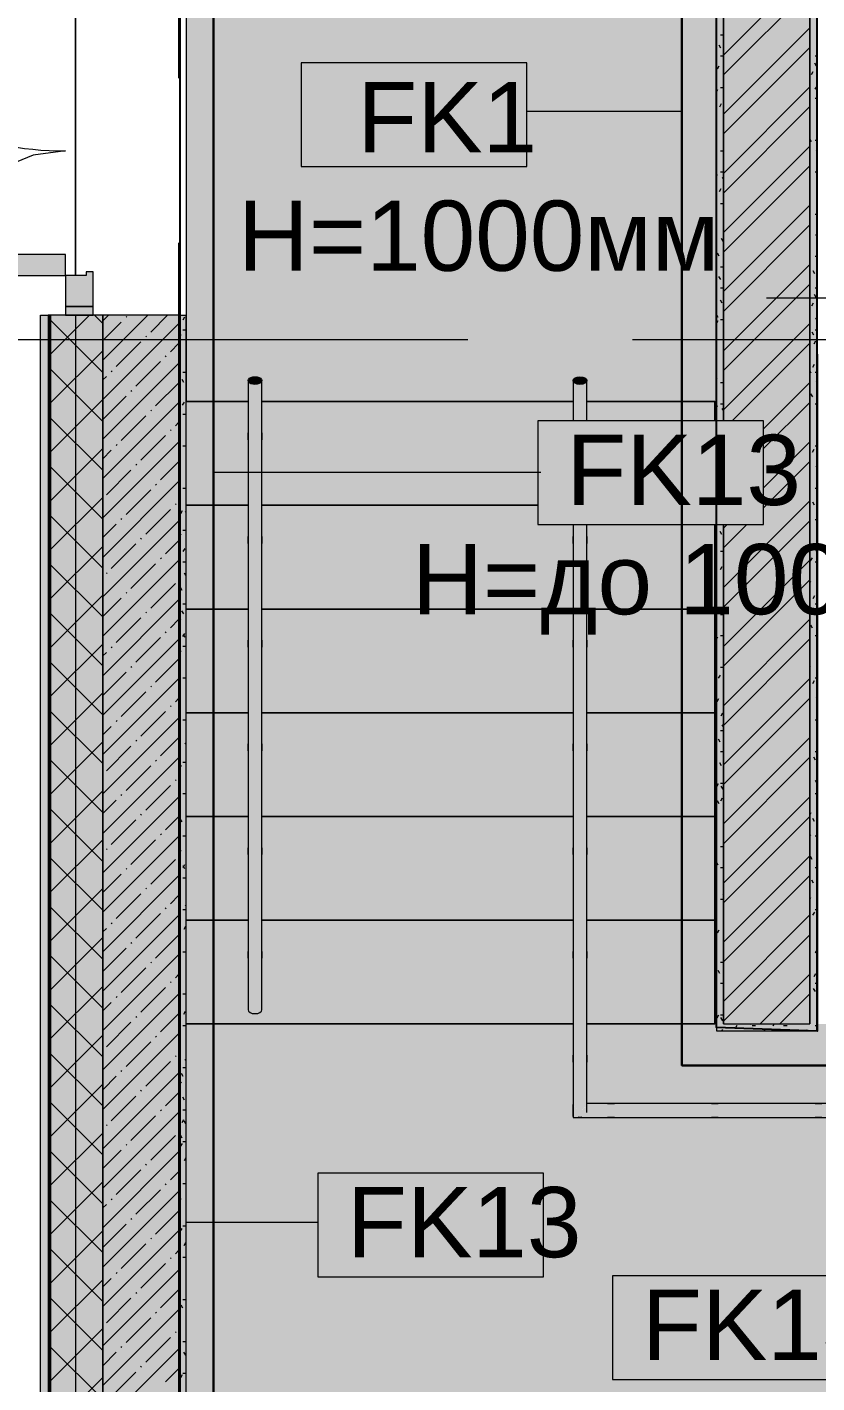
# Model space of a CAD drawing. Header units: millimetres. Extents: x -3817 to 677485, y -22715 to 103890.
# Drawn here: x -86 to 2199, y 2493 to 6414 of the extents above; entities that cross this region are included whole.
import ezdxf

# ---------------------------------------------------------------- set-up
doc = ezdxf.new("R2010")
doc.units = ezdxf.units.MM
doc.layers.add('PDF _Геометрия', color=7, linetype='Continuous', true_color=0x1d1d1d)
doc.layers.add('PDF _Сплошная заливка', color=7, linetype='Continuous', true_color=0xffffff)
doc.layers.add('PDF _Текст', color=7, linetype='Continuous')
doc.styles.add('PDF GOST-Common', font='arial.ttf')

msp = doc.modelspace()

# ---------------------------------------------------------------- hatches: boundary and pattern name
at = {"layer": 'PDF _Сплошная заливка', "transparency": 33554559}
h = msp.add_hatch(color=256, dxfattribs=at)
h.paths.add_polyline_path([(-24.7, 1658.3), (-19.6, 1658.4), (-16.7, 1661.3), (-19.7, 1661.3)], flags=0)
h.paths.add_polyline_path([(-24.7, 1631.4), (133.3, 1631.4), (133.3, 1653.4), (-24.7, 1653.4), (-24.7, 5581.4), (-46.7, 5581.4), (-46.7, 1631.4)], flags=0)
h.paths.add_polyline_path([(-46.7, 7131.4), (-24.7, 7131.4), (-24.7, 7531.4), (-46.7, 7531.4), (-46.7, 7290.4)], flags=0)
h.paths.add_polyline_path([(-19.7, 17269.3), (-19.6, 17264.3), (-16.7, 17261.3), (-16.7, 17264.3)], flags=0)
h.paths.add_polyline_path([(-46.7, 9231.3), (-24.7, 9231.3), (-24.7, 17269.3), (133.3, 17269.3), (133.3, 17291.3), (-46.7, 17291.3), (-46.7, 10383.6)], flags=0)
h = msp.add_hatch(color=256, dxfattribs=at)
h.paths.add_polyline_path([(-24.7, 1658.3), (-19.7, 1661.3), (-19.7, 5581.4), (-24.7, 5581.4), (-24.7, 1661.3)], flags=0)
h.paths.add_polyline_path([(-24.7, 7131.4), (-19.7, 7131.4), (-19.7, 7531.4), (-24.7, 7531.4), (-24.7, 7290.4)], flags=0)
h.paths.add_polyline_path([(-19.7, 9231.3), (-19.7, 10431.3), (-24.7, 10431.3), (-24.7, 9231.3)], flags=0)
h.paths.add_polyline_path([(-24.7, 12731.3), (-19.7, 12731.3), (-19.7, 14131.3), (-24.7, 14131.3), (-24.7, 13033.5)], flags=0)
h.paths.add_polyline_path([(-19.7, 15031.3), (-19.7, 17269.3), (-24.7, 17269.3), (-24.7, 15031.3)], flags=0)
h = msp.add_hatch(color=256, dxfattribs=at)
h.paths.add_polyline_path([(-19.7, 1661.3), (-16.7, 1663.1), (-16.7, 5581.4), (-19.7, 5581.4), (-19.7, 1811.3)], flags=0)
h.paths.add_polyline_path([(-16.7, 7131.4), (-16.7, 7531.4), (-19.7, 7531.4), (-19.7, 7131.4)], flags=0)
h.paths.add_polyline_path([(-16.7, 9231.3), (-16.7, 10431.3), (-19.7, 10431.3), (-19.7, 9231.3)], flags=0)
h.paths.add_polyline_path([(-16.7, 12731.3), (-16.7, 14131.3), (-19.7, 14131.3), (-19.7, 12731.3)], flags=0)
h.paths.add_polyline_path([(-19.7, 15031.3), (-16.7, 15031.3), (-16.7, 17261.3), (-19.7, 17264.3), (-19.7, 15683.4)], flags=0)
h = msp.add_hatch(color=256, dxfattribs=at)
h.paths.add_polyline_path([(133.3, 1811.3), (133.3, 5581.4), (-16.7, 5581.4), (-16.7, 1811.3)], flags=0)
h.paths.add_polyline_path([(133.3, 7131.4), (133.3, 7531.4), (-16.7, 7531.4), (-16.7, 7131.4), (105.3, 7131.4)], flags=0)
h.paths.add_polyline_path([(-16.7, 9231.3), (133.3, 9231.3), (133.3, 10431.3), (-16.7, 10431.3), (-16.7, 9639.5)], flags=0)
h.paths.add_polyline_path([(-16.7, 12731.3), (133.3, 12731.3), (133.3, 14131.3), (-16.7, 14131.3), (-16.7, 13033.5)], flags=0)
h.paths.add_polyline_path([(89, 15031.3), (133.3, 15031.3), (132.7, 17261.3), (-16.7, 17261.3), (-16.7, 15031.3)], flags=0)
h = msp.add_hatch(color=256, dxfattribs=at)
h.paths.add_polyline_path([(353.3, 1811.3), (353.3, 5581.4), (133.3, 5581.4), (133.3, 1811.3)], flags=0)
h.paths.add_polyline_path([(133.3, 7131.4), (353.3, 7131.4), (353.3, 7531.4), (133.3, 7531.4), (133.3, 7290.4)], flags=0)
h.paths.add_polyline_path([(353.3, 9231.3), (353.3, 9811.3), (133.3, 9811.3), (133.3, 9231.3), (273.6, 9231.3)], flags=0)
for points in [[(2178.3, 3531.3), (2178.3, 7431.3), (1928.3, 7431.3), (1928.3, 5275.6), (2044.7, 5275.6), (2044.7, 4975.6), (1928.3, 4975.6), (1928.3, 3531.3)], [(758.5, 6011.3), (1359.9, 6011.3), (1359.9, 6311.3), (706.8, 6311.3), (706.8, 6011.3)], [(-16.7, 5696.3), (25.3, 5696.3), (25.3, 5756.3), (-334.7, 5756.3), (-334.7, 5696.3), (-24.7, 5696.3)], [(573.5, 3561), (583.5, 3562.5), (590.8, 3566.6), (593.5, 3572.1), (592.8, 5389.3), (587.6, 5384.3), (578.6, 5381.4), (568.3, 5381.4), (559.3, 5384.3), (554.2, 5389.3), (553.5, 5383.4), (556.2, 3566.6), (563.5, 3562.5), (568.3, 3561.4)], [(573.5, 5381), (590, 5386.6), (593.5, 5392.1), (587.6, 5400), (578.6, 5402.1), (563.5, 5401.7), (554.2, 5395), (556.2, 5387.3), (563.5, 5382.5), (570.9, 5381.4)], [(1513.5, 5381), (1530, 5386.6), (1533.5, 5392.1), (1527.6, 5400), (1518.6, 5402.1), (1503.5, 5401.7), (1494.2, 5395), (1496.2, 5387.3), (1503.5, 5382.5), (1510.9, 5381.4)], [(1907.9, 4975.6), (2044.7, 4975.6), (2044.7, 5275.6), (1391.6, 5275.6), (1391.6, 4975.6), (1907.3, 4975.6)], [(1909.6, 3511.3), (2198.3, 3511.3), (2198.3, 3531.3), (1908.3, 3531.3), (1908.3, 3511.3)]]:
    msp.add_hatch(color=256, dxfattribs=at).paths.add_polyline_path(points)
h = msp.add_hatch(color=256, dxfattribs=at)
h.paths.add_polyline_path([(353.3, 2200.9), (373.3, 2200.9), (373.3, 5581.4), (353.3, 5581.4), (353.3, 2963.9)], flags=0)
h.paths.add_polyline_path([(373.3, 7131.4), (373.3, 7311.3), (353.3, 7311.3), (353.3, 7131.4)], flags=0)
h = msp.add_hatch(color=256, dxfattribs=at)
h.paths.add_polyline_path([(1908.3, 3531.3), (1928.3, 3531.3), (1928.3, 4975.6), (1908.3, 4975.6), (1908.3, 3536.2)], flags=0)
h.paths.add_polyline_path([(1919, 5275.6), (1928.3, 5275.6), (1928.3, 7311.3), (1908.3, 7311.3), (1909.6, 5275.6)], flags=0)
h = msp.add_hatch(color=256, dxfattribs=at)
h.paths.add_polyline_path([(1378.1, 5331.3), (1493.5, 5331.3), (1494.2, 5395), (1508.3, 5402.8), (1527.6, 5400), (1533.5, 5389.3), (1533.5, 5331.3), (1907.3, 5331.3), (1907.3, 7290.4), (374.3, 7290.4), (374.3, 5331.3), (553.5, 5331.3), (554.2, 5395), (568.3, 5402.8), (587.6, 5400), (593.5, 5389.3), (593.5, 5331.3), (1230.3, 5331.3)], flags=0)
h.paths.add_polyline_path([(1513.5, 5381), (1523.5, 5382.5), (1518.6, 5382.2), (1515.1, 5381.4)], flags=0)
h.paths.add_polyline_path([(573.5, 5381), (583.5, 5382.5), (578.6, 5382.2), (575.1, 5381.4)], flags=0)
h.paths.add_polyline_path([(1114, 6011.3), (706.8, 6011.3), (706.8, 6311.3), (1359.9, 6311.3), (1359.9, 6011.3), (1230.3, 6011.3)], flags=0)
h = msp.add_hatch(color=256, dxfattribs=at)
h.paths.add_polyline_path([(25.3, 5606.4), (105.3, 5606.4), (105.3, 5706.4), (85.3, 5706.4), (85.3, 5696.3), (25.3, 5696.3)], flags=0)
h.paths.add_polyline_path([(105.3, 7006.4), (105.3, 7106.3), (25.3, 7106.3), (25.3, 7016.3), (85.3, 7016.3), (85.3, 7006.4)], flags=0)
h = msp.add_hatch(color=256, dxfattribs=at)
h.paths.add_polyline_path([(1513.5, 3281), (1524.5, 3286.2), (1531.9, 3295.2), (1533.5, 3300.4), (1532.4, 4975.6), (1493.5, 4975.6), (1495, 3295.2), (1499.4, 3288.9), (1508.3, 3282.1), (1513.5, 3281)], flags=0)
h.paths.add_polyline_path([(1493.5, 5275.6), (1533.5, 5275.6), (1532.8, 5389.3), (1527.6, 5384.3), (1518.6, 5381.4), (1508.3, 5381.4), (1499.3, 5384.3), (1494.2, 5389.3), (1493.5, 5383.4), (1493.5, 5331.3)], flags=0)
h = msp.add_hatch(color=256, dxfattribs=at)
h.paths.add_polyline_path([(1230.3, 5031.3), (1391.6, 5031.3), (1391.6, 5275.6), (1493.5, 5275.6), (1493.5, 5331.3), (593.5, 5331.3), (593.5, 5031.3), (939.8, 5031.3)], flags=0)
h.paths.add_polyline_path([(550.9, 5031.3), (553.5, 5031.3), (553.5, 5331.3), (374.3, 5331.3), (374.3, 5031.3)], flags=0)
h.paths.add_polyline_path([(1570, 5275.6), (1903.3, 5275.6), (1903.3, 5331.3), (1533.5, 5331.3), (1533.5, 5275.6), (1539.6, 5275.6)], flags=0)
h = msp.add_hatch(color=256, dxfattribs=at)
h.paths.add_polyline_path([(374.3, 4731.3), (553.5, 4731.3), (553.5, 5031.3), (374.3, 5031.3)], flags=0)
h.paths.add_polyline_path([(593.5, 4731.3), (1493.5, 4731.3), (1493.5, 4975.6), (1391.6, 4975.6), (1391.6, 5031.3), (593.5, 5031.3), (593.5, 4921)], flags=0)
h.paths.add_polyline_path([(1533.5, 4731.3), (1903.3, 4731.3), (1903.3, 4975.6), (1533.5, 4975.6), (1533.5, 4921)], flags=0)
h = msp.add_hatch(color=256, dxfattribs=at)
h.paths.add_polyline_path([(1230.3, 4431.3), (1493.5, 4431.3), (1493.5, 4731.3), (593.5, 4731.3), (593.5, 4431.3), (797.4, 4431.3)], flags=0)
h.paths.add_polyline_path([(550.9, 4431.3), (553.5, 4431.3), (553.5, 4731.3), (374.3, 4731.3), (374.3, 4431.3)], flags=0)
h.paths.add_polyline_path([(1903.3, 4431.3), (1903.3, 4731.3), (1533.5, 4731.3), (1533.5, 4431.3), (1808.6, 4431.3)], flags=0)
h = msp.add_hatch(color=256, dxfattribs=at)
h.paths.add_polyline_path([(1230.3, 4131.3), (1493.5, 4131.3), (1493.5, 4431.3), (593.5, 4431.3), (593.5, 4131.3), (1012.5, 4131.3)], flags=0)
h.paths.add_polyline_path([(550.9, 4131.3), (553.5, 4131.3), (553.5, 4431.3), (374.3, 4431.3), (374.3, 4131.3)], flags=0)
h.paths.add_polyline_path([(1737.4, 4131.3), (1903.3, 4131.3), (1903.3, 4431.3), (1533.5, 4431.3), (1533.5, 4131.3), (1723.2, 4131.3)], flags=0)
h = msp.add_hatch(color=256, dxfattribs=at)
h.paths.add_polyline_path([(374.3, 3831.3), (553.5, 3831.3), (553.5, 4131.3), (374.3, 4131.3), (374.3, 4023.9)], flags=0)
h.paths.add_polyline_path([(1303.8, 3831.3), (1493.5, 3831.3), (1493.5, 4131.3), (593.5, 4131.3), (593.5, 3831.3), (1230.3, 3831.3)], flags=0)
h.paths.add_polyline_path([(1533.5, 3831.3), (1903.3, 3831.3), (1903.3, 4131.3), (1533.5, 4131.3), (1533.5, 4021)], flags=0)
h = msp.add_hatch(color=256, dxfattribs=at)
h.paths.add_polyline_path([(1903.3, 3531.3), (1903.3, 3831.3), (1533.5, 3831.3), (1533.5, 3531.3), (1570, 3531.3)], flags=0)
h.paths.add_polyline_path([(550.9, 3531.3), (1493.5, 3531.3), (1493.5, 3831.3), (593.5, 3831.3), (592.8, 3569.3), (587.6, 3564.3), (578.6, 3561.4), (568.3, 3561.4), (559.3, 3564.3), (554.2, 3569.3), (553.5, 3572.1), (553.5, 3831.3), (374.3, 3831.3), (374.3, 3531.3)], flags=0)
h = msp.add_hatch(color=256, dxfattribs=at)
h.paths.add_polyline_path([(374.3, 2052.3), (3378.3, 2052.3), (3378.3, 2446.4), (3733.3, 2446.4), (3733.3, 3531.3), (3678.3, 3531.3), (3677.6, 3306.2), (3675.6, 3301.3), (3663.4, 3292), (3649.6, 3294), (3644.1, 3297.2), (3638.3, 3311.3), (3638.3, 3531.3), (2613.5, 3531.3), (2612.8, 3261), (1493.5, 3261.7), (1493.5, 3531.3), (374.3, 3531.3), (374.3, 2200.9)], flags=0)
h.paths.add_polyline_path([(3453.3, 2052.3), (3733.3, 2052.3), (3733.3, 2371.3), (3453.3, 2371.3), (3453.3, 2200.9)], flags=0)
h.paths.add_polyline_path([(1893.5, 3301), (2573.5, 3301), (2573.5, 3531.3), (2199.3, 3531.3), (2198.3, 3510.4), (1907.3, 3511.3), (1907.3, 3531.3), (1533.5, 3531.3), (1533.5, 3301), (1665.3, 3301)], flags=0)
h = msp.add_hatch(color=256, dxfattribs=at)
h.paths.add_polyline_path([(2613.5, 3261), (2612.8, 3300.4), (2593.5, 3281), (2612.8, 3261.7)], flags=0)
h.paths.add_polyline_path([(2573.5, 3261), (2593.4, 3281.1), (2573.5, 3301), (1533.5, 3299.2), (1529, 3290.9), (1523.5, 3285.1), (1513.5, 3281), (1503.5, 3285.1), (1493.5, 3295.2), (1493.5, 3261), (2482.6, 3261)], flags=0)

# ---------------------------------------------------------------- linework, layer by layer
msp.add_lwpolyline([(357.3, 9609.7), (3753.3, 9609.7), (3753.3, 2031.3), (357.3, 2031.3)], close=True)
msp.add_lwpolyline([(403.3, 7431.3), (2198.3, 7428.2), (2199.3, 3510.4), (1908.3, 3521.3), (1908.3, 7311.3), (373.3, 7311.3)])
at = {"layer": 'PDF _Геометрия', "color": 9, "lineweight": 9, "true_color": 0xc0c0c0}
for points in [[(3733.3, 9570.4), (3733.3, 2200.9), (3753.3, 2200.9), (3753.3, 2031.3), (353.3, 2031.3), (373.3, 2031.3), (373.3, 2200.9), (353.3, 2200.9), (353.3, 5581.4), (133.3, 5581.4), (-24.7, 5581.4), (-24.7, 1811.3), (-24.7, 1658.3), (-24.7, 1653.4), (3973.3, 1653.4), (3973.3, 1811.3), (133.3, 1811.3), (353.3, 1811.3), (3973.3, 1811.3), (3973.3, 2031.3), (3973.3, 9811.3)], [(3378.3, 2052.3), (3378.3, 2200.9), (3378.3, 2371.3), (3378.3, 2433.8), (3378.3, 2446.4), (3753.3, 2446.4), (3753.3, 9591.3), (3733.3, 9591.3), (3753.3, 9591.3), (3753.3, 2200.9), (3753.3, 2051.3), (3753.3, 2031.3), (373.3, 2031.3), (353.3, 2031.3), (353.3, 2200.9), (353.3, 5581.4), (373.3, 5581.4), (373.3, 2200.9), (373.3, 2051.3)], [(1908.3, 3531.3), (1908.3, 3511.3), (2198.3, 3511.3), (2198.3, 3531.3), (2198.3, 7451.3), (2178.3, 7451.3), (373.3, 7451.3), (373.3, 7531.4), (353.3, 7531.4), (353.3, 7451.3), (353.3, 7431.3), (2178.3, 7431.3), (1928.3, 7431.3), (353.3, 7431.3), (353.3, 7531.4), (133.3, 7531.4), (-24.7, 7531.4), (-24.7, 7131.4), (133.3, 7131.4), (353.3, 7131.4), (373.3, 7131.4), (373.3, 7291.3), (1908.3, 7291.3)], [(39273.4, 1631.4), (133.3, 1631.4), (-46.7, 1631.4), (-46.7, 5581.4), (-24.7, 5581.4)]]:
    msp.add_lwpolyline(points, dxfattribs=at)
at = {"layer": 'PDF _Геометрия', "color": 231, "lineweight": 30, "true_color": 0xff80c0}
for points in [[(453.3, 9471.3), (453.3, 2051.3)], [(453.3, 7551.4), (2298.3, 7551.4), (2298.3, 3411.4), (1808.3, 3411.4), (1808.3, 7191.3), (453.3, 7191.3)]]:
    msp.add_lwpolyline(points, dxfattribs=at)
at = {"layer": 'PDF _Геометрия', "color": 253, "lineweight": 9, "true_color": 0xaaaaaa}
for points in [[(353.3, 6267), (353.3, 7854.5)], [(1903.3, 5275.6), (1903.3, 5331.3), (1533.5, 5331.3), (1903.3, 5331.3), (1907.3, 5331.3), (1907.3, 7290.4)], [(374.3, 7131.4), (374.3, 5331.3)], [(353.3, 5155.7), (353.3, 5790.7)], [(-3017, 5511.3), (-517, 5511.3), (1189.4, 5511.3)], [(1665.6, 5511.3), (2300.6, 5511.3)], [(1907.3, 3531.3), (1903.3, 3531.3), (1533.5, 3531.3), (1903.3, 3531.3), (1903.3, 3831.3), (1903.3, 4131.3), (1903.3, 4431.3), (1903.3, 4731.3), (1903.3, 4975.6)], [(353.3, 5.1), (353.3, 2505.1), (353.3, 4679.5)]]:
    msp.add_lwpolyline(points, dxfattribs=at)
at = {"layer": 'PDF _Геометрия', "color": 7, "lineweight": 9}
for points in [[(1928.3, 7431.3), (1928.3, 7311.3), (1928.3, 5275.6), (1928.3, 7311.3)], [(1928.3, 3531.3), (1928.3, 4975.6), (1928.3, 3531.3), (2178.3, 3531.3), (2178.3, 7431.3), (2178.3, 3531.3)], [(1908.3, 7290.4), (1908.3, 5275.6)], [(1359.9, 6171.4), (1808.3, 6171.4)], [(2053.3, 5631.3), (3632.3, 5631.3)], [(3973.3, 1658.3), (-19.7, 1658.3), (-19.7, 1661.3), (-19.7, 1811.3), (-19.7, 5581.4)], [(3973.3, 1661.3), (-16.7, 1661.3), (-16.7, 1811.3), (-16.7, 5581.4)], [(54.3, 5581.4), (54.3, 1732.3), (3973.3, 1732.3)], [(553.5, 5392.1), (553.5, 3572.1)], [(593.5, 3572.1), (593.5, 5392.1)], [(1493.5, 5392.1), (1493.5, 5275.6)], [(1533.5, 5275.6), (1533.5, 5392.1)], [(1400.1, 5126.6), (453.3, 5126.6)], [(1493.5, 4975.6), (1493.5, 3272.1)], [(1533.5, 3275.3), (1533.5, 4975.6)], [(1908.3, 4975.6), (1908.3, 3531.3)], [(1493.5, 3263.7), (1493.5, 3266.9), (1493.5, 3271), (1493.5, 3275.9), (1493.5, 3281), (1493.5, 3286.2), (1493.5, 3291), (1493.5, 3295.2), (1493.5, 3298.4), (1493.5, 3295.2), (1493.5, 3291), (1493.5, 3286.2), (1493.5, 3281), (1493.5, 3275.9), (1493.5, 3271), (1493.5, 3266.9), (1493.5, 3263.7), (1493.5, 3261.7), (1493.5, 3261), (2613.5, 3261)], [(2613.5, 3301), (1531.6, 3301)], [(1593.5, 3301), (1613.5, 3301), (1593.5, 3301)], [(1893.5, 3301), (1913.5, 3301), (1893.5, 3301)], [(2193.5, 3301), (2213.5, 3301), (2193.5, 3301)], [(1518.6, 3261.4), (1513.5, 3261), (1508.3, 3261.4)], [(373.8, 2958.1), (755, 2958.1)]]:
    msp.add_lwpolyline(points, dxfattribs=at)
at = {"layer": 'PDF _Геометрия', "color": 253, "lineweight": 9, "true_color": 0xaaaaaa}
msp.add_lwpolyline([(-934.7, 7016.3, 0.414214), (25.3, 6056.3), (-67.9, 6044.1), (-154.7, 6008.1), (-229.3, 5950.9), (-286.5, 5876.4), (-322.5, 5789.5), (-334.7, 5696.3)], format="xyb", dxfattribs=at)
at = {"layer": 'PDF _Геометрия', "color": 116, "lineweight": 13, "true_color": 0x008040}
msp.add_lwpolyline([(54.3, 5696.3), (54.3, 7016.3)], close=True, dxfattribs=at)
at = {"layer": 'PDF _Геометрия', "lineweight": 9}
for points in [[(1928.3, 6333.5), (2178.3, 6583.5)], [(1928.3, 6276.5), (2178.3, 6526.5)], [(1928.3, 6162.5), (2178.3, 6412.5)], [(1928.3, 6105.4), (2178.3, 6355.4)], [(1928.3, 5991.4), (2178.3, 6241.4)], [(1928.3, 5934.4), (2178.3, 6184.4)], [(1928.3, 5820.3), (2178.3, 6070.3)], [(1928.3, 5763.3), (2178.3, 6013.3)], [(1928.3, 5649.2), (2178.3, 5899.2)], [(1928.3, 5592.2), (2178.3, 5842.2)], [(1928.3, 5478.2), (2178.3, 5728.2)], [(1928.3, 5421.1), (2178.3, 5671.1)], [(-16.7, 5469.7), (94.9, 5581.4)], [(133.3, 5556.9), (108.8, 5581.4)], [(133.3, 5565), (149.6, 5581.4)], [(133.3, 5450.9), (263.7, 5581.4)], [(200.5, 5575.2), (202.9, 5577.6)], [(271.8, 5532.4), (320.7, 5581.4)], [(133.3, 5415.5), (-16.7, 5565.5)], [(133.3, 5508), (186.2, 5560.9)], [(133.3, 5336.9), (353.3, 5556.9)], [(1928.3, 5307.1), (2178.3, 5557.1)], [(172, 5432.6), (243.3, 5503.9)], [(257.5, 5518.2), (259.9, 5520.5)], [(328.8, 5475.4), (353.3, 5499.9)], [(1953.8, 5275.6), (2178.3, 5500.1)], [(-16.7, 5328.3), (133.3, 5478.3)], [(314.5, 5461.1), (316.9, 5463.5)], [(133.3, 5274), (-16.7, 5424)], [(133.3, 5222.8), (353.3, 5442.8)], [(157.7, 5418.4), (160.1, 5420.7)], [(229, 5375.6), (300.3, 5446.9)], [(133.3, 5393.9), (143.5, 5404.1)], [(286, 5318.6), (353.3, 5385.8)], [(2044.7, 5252.4), (2178.3, 5386)], [(-16.7, 5186.9), (133.3, 5336.9)], [(133.3, 5279.9), (200.5, 5347.1)], [(214.8, 5361.3), (217.1, 5363.7)], [(133.3, 5108.8), (353.3, 5328.8)], [(271.8, 5304.3), (274.1, 5306.7)], [(2044.7, 5195.4), (2178.3, 5329)], [(133.3, 5132.6), (-16.7, 5282.6)], [(186.2, 5218.8), (257.5, 5290.1)], [(343.1, 5261.5), (353.3, 5271.8)], [(243.3, 5161.8), (314.5, 5233)], [(328.8, 5247.3), (331.2, 5249.7)], [(-16.7, 5045.5), (133.3, 5195.5)], [(133.3, 4994.7), (353.3, 5214.7)], [(133.3, 5165.8), (157.7, 5190.3)], [(172, 5204.5), (174.4, 5206.9)], [(2044.7, 5081.4), (2178.3, 5214.9)], [(133.3, 4991.2), (-16.7, 5141.2)], [(229, 5147.5), (231.4, 5149.9)], [(300.3, 5104.7), (353.3, 5157.7)], [(2044.7, 5024.3), (2178.3, 5157.9)], [(133.3, 4880.7), (353.3, 5100.7)], [(143.5, 5062), (214.8, 5133.2)], [(200.5, 5004.9), (271.8, 5076.2)], [(286, 5090.5), (288.4, 5092.8)], [(-16.7, 4904), (133.3, 5054)], [(343.1, 5033.4), (345.4, 5035.8)], [(1928.3, 4793.9), (2178.3, 5043.9)], [(133.3, 4849.8), (-16.7, 4999.8)], [(133.3, 4766.6), (353.3, 4986.6)], [(186.2, 4990.7), (188.6, 4993.1)], [(257.5, 4947.9), (328.8, 5019.2)], [(1928.3, 4736.8), (2178.3, 4986.8)], [(133.3, 4937.7), (172, 4976.4)], [(1928.3, 4964.9), (1939, 4975.6)], [(1928.3, 4907.9), (1996, 4975.6)], [(-16.7, 4762.6), (133.3, 4912.6)], [(157.7, 4848.1), (229, 4919.4)], [(243.3, 4933.7), (245.6, 4936)], [(314.5, 4890.9), (353.3, 4929.6)], [(133.3, 4652.6), (353.3, 4872.6)], [(300.3, 4876.6), (302.7, 4879)], [(1928.3, 4622.8), (2178.3, 4872.8)], [(133.3, 4708.4), (-16.7, 4858.4)], [(143.5, 4833.9), (145.8, 4836.2)], [(214.8, 4791.1), (286, 4862.4)], [(271.8, 4734.1), (343.1, 4805.3)], [(1928.3, 4565.8), (2178.3, 4815.8)], [(-16.7, 4621.2), (133.3, 4771.2)], [(133.3, 4709.6), (186.2, 4762.6)], [(133.3, 4538.5), (353.3, 4758.5)], [(200.5, 4776.8), (202.9, 4779.2)], [(133.3, 4566.9), (-16.7, 4716.9)], [(257.5, 4719.8), (259.9, 4722.2)], [(172, 4634.3), (243.3, 4705.6)], [(328.8, 4677), (353.3, 4701.5)], [(1928.3, 4451.7), (2178.3, 4701.7)], [(-16.7, 4479.8), (133.3, 4629.8)], [(133.3, 4424.5), (353.3, 4644.5)], [(229, 4577.3), (300.3, 4648.5)], [(314.5, 4662.8), (316.9, 4665.2)], [(1928.3, 4394.7), (2178.3, 4644.7)], [(133.3, 4595.6), (143.5, 4605.8)], [(157.7, 4620), (160.1, 4622.4)], [(133.3, 4425.5), (-16.7, 4575.5)], [(214.8, 4563), (217.1, 4565.4)], [(286, 4520.2), (353.3, 4587.5)], [(133.3, 4481.5), (200.5, 4548.7)], [(133.3, 4310.4), (353.3, 4530.4)], [(1928.3, 4280.6), (2178.3, 4530.6)], [(-16.7, 4338.4), (133.3, 4488.4)], [(186.2, 4420.4), (257.5, 4491.7)], [(271.8, 4506), (274.1, 4508.3)], [(343.1, 4463.2), (353.3, 4473.4)], [(1928.3, 4223.6), (2178.3, 4473.6)], [(133.3, 4284.1), (-16.7, 4434.1)], [(243.3, 4363.4), (314.5, 4434.7)], [(328.8, 4448.9), (331.2, 4451.3)], [(133.3, 4196.4), (353.3, 4416.4)], [(172, 4406.2), (174.4, 4408.5)], [(133.3, 4367.5), (157.7, 4391.9)], [(300.3, 4306.4), (353.3, 4359.4)], [(1928.3, 4109.6), (2178.3, 4359.6)], [(-16.7, 4196.9), (133.3, 4346.9)], [(143.5, 4263.6), (214.8, 4334.9)], [(229, 4349.2), (231.4, 4351.5)], [(133.3, 4142.7), (-16.7, 4292.7)], [(133.3, 4082.3), (353.3, 4302.3)], [(200.5, 4206.6), (271.8, 4277.9)], [(286, 4292.1), (288.4, 4294.5)], [(1928.3, 4052.5), (2178.3, 4302.5)], [(343.1, 4235.1), (345.4, 4237.5)], [(-16.7, 4055.5), (133.3, 4205.5)], [(257.5, 4149.6), (328.8, 4220.8)], [(133.3, 3968.3), (353.3, 4188.3)], [(133.3, 4139.4), (172, 4178.1)], [(186.2, 4192.3), (188.6, 4194.7)], [(1928.3, 3938.5), (2178.3, 4188.5)], [(133.3, 4001.2), (-16.7, 4151.2)], [(157.7, 4049.8), (229, 4121.1)], [(243.3, 4135.3), (245.6, 4137.7)], [(314.5, 4092.5), (353.3, 4131.3)], [(1928.3, 3881.5), (2178.3, 4131.5)], [(300.3, 4078.3), (302.7, 4080.7)], [(-16.7, 3914.1), (133.3, 4064.1)], [(133.3, 3854.2), (353.3, 4074.2)], [(214.8, 3992.7), (286, 4064)], [(133.3, 3859.8), (-16.7, 4009.8)], [(143.5, 4035.5), (145.8, 4037.9)], [(271.8, 3935.7), (343.1, 4007)], [(1928.3, 3767.4), (2178.3, 4017.4)], [(133.3, 3911.3), (186.2, 3964.2)], [(200.5, 3978.5), (202.9, 3980.9)], [(-16.7, 3772.7), (133.3, 3922.7)], [(133.3, 3740.2), (353.3, 3960.2)], [(257.5, 3921.5), (259.9, 3923.8)], [(1928.3, 3710.4), (2178.3, 3960.4)], [(172, 3835.9), (243.3, 3907.2)], [(328.8, 3878.7), (353.3, 3903.2)], [(133.3, 3718.4), (-16.7, 3868.4)], [(133.3, 3626.1), (353.3, 3846.1)], [(229, 3778.9), (300.3, 3850.2)], [(314.5, 3864.4), (316.9, 3866.8)], [(1928.3, 3596.4), (2178.3, 3846.3)], [(133.3, 3797.2), (143.5, 3807.4)], [(157.7, 3821.7), (160.1, 3824)], [(-16.7, 3631.2), (133.3, 3781.2)], [(214.8, 3764.7), (217.1, 3767)], [(286, 3721.9), (353.3, 3789.1)], [(1928.3, 3539.3), (2178.3, 3789.3)], [(133.3, 3577), (-16.7, 3727)], [(133.3, 3683.2), (200.5, 3750.4)], [(133.3, 3512.1), (353.3, 3732.1)], [(186.2, 3622.1), (257.5, 3693.4)], [(271.8, 3707.6), (274.1, 3710)], [(328.8, 3650.6), (331.2, 3653)], [(343.1, 3664.9), (353.3, 3675.1)], [(2034.3, 3531.3), (2178.3, 3675.3)], [(-16.7, 3489.8), (133.3, 3639.8)], [(133.3, 3398), (353.3, 3618)], [(172, 3607.8), (174.4, 3610.2)], [(243.3, 3565.1), (314.5, 3636.3)], [(2091.4, 3531.3), (2178.3, 3618.3)], [(133.3, 3435.6), (-16.7, 3585.6)], [(133.3, 3569.1), (157.7, 3593.6)], [(143.5, 3465.3), (214.8, 3536.6)], [(229, 3550.8), (231.4, 3553.2)], [(300.3, 3508), (353.3, 3561)], [(-16.7, 3348.4), (133.3, 3498.4)], [(133.3, 3284), (353.3, 3504)], [(286, 3493.8), (288.4, 3496.2)], [(200.5, 3408.2), (271.8, 3479.5)], [(133.3, 3294.1), (-16.7, 3444.1)], [(257.5, 3351.2), (328.8, 3422.5)], [(343.1, 3436.8), (345.4, 3439.1)], [(133.3, 3169.9), (353.3, 3389.9)], [(133.3, 3341), (172, 3379.7)], [(186.2, 3394), (188.6, 3396.4)], [(-16.7, 3207), (133.3, 3357)], [(243.3, 3337), (245.6, 3339.3)], [(133.3, 3152.7), (-16.7, 3302.7)], [(157.7, 3251.4), (229, 3322.7)], [(314.5, 3294.2), (353.3, 3332.9)], [(133.3, 3055.9), (353.3, 3275.9)], [(214.8, 3194.4), (286, 3265.7)], [(300.3, 3279.9), (302.7, 3282.3)], [(-16.7, 3065.6), (133.3, 3215.6)], [(143.5, 3237.2), (145.8, 3239.5)], [(200.5, 3180.1), (202.9, 3182.5)], [(271.8, 3137.4), (343.1, 3208.7)], [(133.3, 3011.3), (-16.7, 3161.3)], [(133.3, 3112.9), (186.2, 3165.9)], [(133.3, 2941.8), (353.3, 3161.8)], [(172, 3037.6), (243.3, 3108.9)], [(257.5, 3123.1), (259.9, 3125.5)], [(328.8, 3080.4), (353.3, 3104.8)], [(-16.7, 2924.1), (133.3, 3074.1)], [(314.5, 3066.1), (316.9, 3068.5)], [(133.3, 2869.9), (-16.7, 3019.9)], [(133.3, 2827.8), (353.3, 3047.8)], [(157.7, 3023.3), (160.1, 3025.7)], [(229, 2980.6), (300.3, 3051.8)], [(133.3, 2998.9), (143.5, 3009.1)], [(286, 2923.5), (353.3, 2990.8)], [(133.3, 2884.8), (200.5, 2952)], [(214.8, 2966.3), (217.1, 2968.7)], [(-16.7, 2782.7), (133.3, 2932.7)], [(133.3, 2713.7), (353.3, 2933.7)], [(271.8, 2909.3), (274.1, 2911.7)], [(133.3, 2728.5), (-16.7, 2878.5)], [(186.2, 2823.7), (257.5, 2895)], [(343.1, 2866.5), (353.3, 2876.7)], [(243.3, 2766.7), (314.5, 2838)], [(328.8, 2852.3), (331.2, 2854.6)], [(-16.7, 2641.3), (133.3, 2791.3)], [(133.3, 2599.7), (353.3, 2819.7)], [(133.3, 2770.8), (157.7, 2795.2)], [(172, 2809.5), (174.4, 2811.9)], [(229, 2752.5), (231.4, 2754.8)], [(300.3, 2709.7), (353.3, 2762.7)], [(133.3, 2587), (-16.7, 2737)], [(143.5, 2666.9), (214.8, 2738.2)], [(133.3, 2485.6), (353.3, 2705.6)], [(200.5, 2609.9), (271.8, 2681.2)], [(286, 2695.4), (288.4, 2697.8)], [(-16.7, 2499.9), (133.3, 2649.9)], [(343.1, 2638.4), (345.4, 2640.8)], [(133.3, 2445.6), (-16.7, 2595.6)], [(133.3, 2371.6), (353.3, 2591.6)], [(186.2, 2595.6), (188.6, 2598)], [(257.5, 2552.9), (328.8, 2624.2)], [(133.3, 2542.7), (172, 2581.4)], [(157.7, 2453.1), (229, 2524.4)], [(243.3, 2538.6), (245.6, 2541)], [(314.5, 2495.9), (353.3, 2534.6)], [(-16.7, 2358.5), (133.3, 2508.5)]]:
    msp.add_lwpolyline(points, dxfattribs=at)
at = {"layer": 'PDF _Геометрия', "color": 253, "lineweight": 9, "true_color": 0x9b9b9b}
for points in [[(1919.7, 6391.9), (1928.3, 6391.9)], [(1921.4, 6353.4), (1916.4, 6362.1)], [(1919.7, 6330.9), (1928.3, 6330.9)], [(2194, 6330.9), (2198.3, 6330.9)], [(1915.1, 6301.6), (1910, 6292.9)], [(2187.2, 6285.3), (2182.2, 6276.6)], [(2197.6, 6301.7), (2192.6, 6310.4)], [(1919.7, 6239.5), (1928.3, 6239.5)], [(2198.3, 6243.5), (2193.3, 6234.9)], [(1911, 6233.6), (1908.3, 6228.9)], [(2194, 6209), (2198.3, 6209)], [(1922.1, 6192), (1917.1, 6183.2)], [(2183.5, 6082.4), (2178.4, 6091.1)], [(2194, 6087.1), (2198.3, 6087.1)], [(1919.7, 6056.6), (1928.3, 6056.6)], [(2198.3, 6060.6), (2196.3, 6057.2)], [(1909.9, 5987.9), (1908.3, 5985)], [(1919.7, 5995.7), (1928.3, 5995.7)], [(1928.3, 5975.8), (1925.6, 5980.3)], [(2194, 5995.7), (2198.3, 5995.7)], [(1921.1, 5946.2), (1916, 5937.5)], [(1919.7, 5904.2), (1928.3, 5904.2)], [(1928.3, 5897.7), (1927.2, 5895.9)], [(2194, 5873.7), (2198.3, 5873.7)], [(2198.3, 5816.8), (2195.2, 5811.5)], [(1927.7, 5793.9), (1922.6, 5802.6)], [(1916.5, 5752.3), (1911.5, 5761)], [(2194, 5751.8), (2198.3, 5751.8)], [(1920.6, 5684.2), (1915.6, 5692.9)], [(1919.7, 5721.3), (1928.3, 5721.3)], [(2192.7, 5700.6), (2187.7, 5709.3)], [(1919.7, 5660.4), (1928.3, 5660.4)], [(2194, 5660.4), (2198.3, 5660.4)], [(1924.7, 5616.2), (1919.7, 5624.9)], [(2188, 5616.1), (2183, 5607.4)], [(2196.8, 5632.5), (2191.8, 5641.2)], [(369.3, 5575.1), (364.3, 5566.4)], [(1913.5, 5574.6), (1908.5, 5583.3)], [(1919.7, 5569), (1928.3, 5569)], [(2198.3, 5569.1), (2195.9, 5573.2)], [(359.9, 5522.3), (354.9, 5531)], [(365.2, 5538.5), (373.3, 5538.5)], [(1911.8, 5564.4), (1908.3, 5558.3)], [(2189.7, 5522.9), (2184.7, 5531.6)], [(2194, 5538.5), (2198.3, 5538.5)], [(2195.1, 5506.4), (2190, 5497.7)], [(2178.6, 5481.2), (2178.3, 5481.8)], [(365.2, 5416.5), (373.3, 5416.5)], [(2182.7, 5413.2), (2178.3, 5420.8)], [(2191, 5438.4), (2186, 5429.7)], [(2194, 5416.5), (2198.3, 5416.5)], [(368.1, 5386.2), (363.1, 5394.9)], [(1910.5, 5396.9), (1908.3, 5400.8)], [(1919.7, 5386.1), (1928.3, 5386.1)], [(2198.3, 5390), (2197.1, 5388.1)], [(2186.8, 5345.2), (2181.7, 5353.9)], [(368.3, 5329.3), (363.2, 5320.6)], [(365.2, 5294.6), (373.3, 5294.6)], [(1910.7, 5318.7), (1908.3, 5314.5)], [(1919.7, 5325.1), (1928.3, 5325.1)], [(1928.3, 5305.2), (1924.8, 5311.1)], [(2194, 5325.1), (2198.3, 5325.1)], [(365.2, 5203.2), (373.3, 5203.2)], [(2189.9, 5192.7), (2184.9, 5184)], [(2194, 5203.2), (2198.3, 5203.2)], [(353.9, 5166.9), (353.3, 5168.1)], [(2198.3, 5146.2), (2196, 5142.3)], [(356, 5125.2), (353.3, 5120.5)], [(365.2, 5081.3), (373.3, 5081.3)], [(2194, 5081.3), (2198.3, 5081.3)], [(2191.9, 5031.4), (2186.9, 5040.1)], [(363.1, 5015.6), (358, 5006.9)], [(373.3, 5011.5), (372.3, 5013.1)], [(2194, 4989.8), (2198.3, 4989.8)], [(359, 4947.5), (354, 4938.8)], [(365.2, 4959.3), (373.3, 4959.3)], [(1923.9, 4947), (1918.9, 4955.7)], [(370.1, 4905.9), (365.1, 4897.2)], [(2198.3, 4898.5), (2195.1, 4904)], [(365.2, 4867.9), (373.3, 4867.9)], [(1919.7, 4898.4), (1928.3, 4898.4)], [(2184.7, 4878.9), (2179.7, 4870.2)], [(2194, 4867.9), (2198.3, 4867.9)], [(373.3, 4828.6), (369.3, 4835.4)], [(1923.7, 4853.6), (1918.7, 4844.9)], [(363.2, 4785.1), (358.2, 4793.8)], [(2180.6, 4810.9), (2178.3, 4806.8)], [(365.2, 4746), (373.3, 4746)], [(2191.8, 4769.2), (2186.8, 4760.5)], [(2194, 4746), (2198.3, 4746)], [(367.3, 4717), (362.3, 4725.7)], [(1909.7, 4727.7), (1908.3, 4730.2)], [(1919.7, 4715.5), (1928.3, 4715.5)], [(357.9, 4701.8), (353.3, 4693.8)], [(2186, 4676), (2180.9, 4684.7)], [(369.1, 4660.2), (364, 4651.4)], [(371.4, 4649), (366.3, 4657.7)], [(1911.5, 4649.5), (1908.3, 4643.9)], [(1919.7, 4654.5), (1928.3, 4654.5)], [(2194, 4654.5), (2198.3, 4654.5)], [(360.2, 4607.4), (355.2, 4616.1)], [(365.2, 4624.1), (373.3, 4624.1)], [(1919.7, 4563.1), (1928.3, 4563.1)], [(1928.3, 4573.7), (1928.1, 4573.9)], [(2179.5, 4565.1), (2178.3, 4562.9)], [(365.2, 4532.6), (373.3, 4532.6)], [(1918.6, 4539.8), (1913.5, 4531.1)], [(2190.7, 4523.5), (2185.7, 4514.8)], [(2194, 4532.6), (2198.3, 4532.6)], [(1914.5, 4471.8), (1909.5, 4463.1)], [(2198.3, 4475.6), (2196.8, 4473.2)], [(357.2, 4429.7), (353.3, 4436.5)], [(365.2, 4410.7), (373.3, 4410.7)], [(1925.6, 4430.2), (1920.6, 4421.5)], [(1928.3, 4390.8), (1925.1, 4396.2)], [(2194, 4410.7), (2198.3, 4410.7)], [(1919, 4345.9), (1914, 4354.6)], [(1919.7, 4380.2), (1928.3, 4380.2)], [(373.3, 4340.9), (371.5, 4343.9)], [(1919.7, 4319.3), (1928.3, 4319.3)], [(2194, 4319.3), (2198.3, 4319.3)], [(359.8, 4278.4), (354.8, 4269.6)], [(365.2, 4288.8), (373.3, 4288.8)], [(1923.1, 4277.8), (1918.1, 4286.6)], [(2195.2, 4294.2), (2190.2, 4302.9)], [(365.2, 4197.4), (373.3, 4197.4)], [(1913.4, 4226.1), (1908.4, 4217.4)], [(1919.7, 4227.8), (1928.3, 4227.8)], [(1927.2, 4209.8), (1922.1, 4218.5)], [(2194, 4197.4), (2198.3, 4197.4)], [(2198.3, 4227.9), (2194.3, 4234.9)], [(1916, 4168.2), (1911, 4176.9)], [(1924.5, 4184.4), (1919.5, 4175.7)], [(362.4, 4115.9), (357.4, 4124.6)], [(2181.4, 4141.7), (2178.3, 4136.2)], [(2192.2, 4116.5), (2187.2, 4125.2)], [(2181.1, 4074.8), (2178.3, 4079.7)], [(365.2, 4075.4), (373.3, 4075.4)], [(1908.9, 4058.5), (1908.3, 4059.7)], [(1919.7, 4044.9), (1928.3, 4044.9)], [(2194, 4075.4), (2198.3, 4075.4)], [(358.7, 4032.6), (353.7, 4023.9)], [(2185.2, 4006.8), (2180.1, 4015.5)], [(369.9, 3991), (364.8, 3982.3)], [(370.6, 3979.8), (365.5, 3988.5)], [(1913, 3990.5), (1908.3, 3998.7)], [(1919.7, 3984), (1928.3, 3984)], [(2194, 3984), (2198.3, 3984)], [(365.2, 3953.5), (373.3, 3953.5)], [(2189.2, 3938.8), (2184.2, 3947.5)], [(1919.7, 3892.5), (1928.3, 3892.5)], [(1928.3, 3903.1), (1927.3, 3904.8)], [(2180.3, 3896), (2178.3, 3892.4)], [(365.2, 3862.1), (373.3, 3862.1)], [(373.3, 3875), (371.9, 3872.6)], [(2191.5, 3854.3), (2186.5, 3845.6)], [(2194, 3862.1), (2198.3, 3862.1)], [(372.8, 3813.3), (367.8, 3804.6)], [(356.4, 3760.5), (353.3, 3766)], [(1915.3, 3802.6), (1910.3, 3793.9)], [(365.2, 3740.1), (373.3, 3740.1)], [(2198.3, 3744.1), (2193.5, 3736)], [(2194, 3740.1), (2198.3, 3740.1)], [(1919.7, 3709.7), (1928.3, 3709.7)], [(1918.2, 3676.7), (1913.2, 3685.4)], [(1919.7, 3648.7), (1928.3, 3648.7)], [(2194.5, 3676.6), (2189.5, 3667.9)], [(2194, 3648.7), (2198.3, 3648.7)], [(365.2, 3618.2), (373.3, 3618.2)], [(2194.4, 3625), (2189.4, 3633.7)], [(371.7, 3567.5), (366.7, 3558.8)], [(1914.2, 3556.9), (1909.2, 3548.2)], [(1919.7, 3557.3), (1928.3, 3557.3)], [(1926.4, 3540.6), (1921.3, 3549.4)], [(1968, 3529.5), (1966.9, 3531.3)], [(2005, 3531.3), (2003.6, 3528.9)], [(2075.4, 3531.3), (2071.6, 3524.8)], [(365.2, 3526.8), (373.3, 3526.8)], [(1925.3, 3515.3), (1923.1, 3511.3)], [(1967, 3526.4), (1962, 3517.7)], [(2011.1, 3526.8), (2021.2, 3526.8)], [(2048.9, 3511.3), (2046.2, 3515.9)], [(2102.5, 3526.8), (2112.6, 3526.8)], [(2171.1, 3514.2), (2169.5, 3511.3)], [(2194, 3526.8), (2198.3, 3526.8)], [(373.3, 3426.5), (371.8, 3429)], [(365.7, 3378.7), (360.7, 3387.4)], [(365.2, 3404.9), (373.3, 3404.9)], [(359.5, 3363.4), (354.5, 3354.7)], [(369.8, 3310.7), (364.7, 3319.4)], [(365.2, 3282.9), (373.3, 3282.9)], [(366.6, 3253.8), (361.5, 3245.1)], [(373.3, 3243.7), (368.8, 3251.3)], [(362.5, 3185.7), (357.5, 3177)], [(362.7, 3201), (357.7, 3209.7)], [(365.2, 3191.5), (373.3, 3191.5)], [(373.3, 3143.5), (368.6, 3135.4)], [(355.6, 3091.3), (353.3, 3095.4)], [(365.2, 3069.6), (373.3, 3069.6)], [(359.7, 3023.3), (354.7, 3032)], [(365.2, 2947.7), (373.3, 2947.7)], [(361.4, 2940), (356.4, 2931.3)], [(372.6, 2898.4), (367.5, 2889.7)], [(365.2, 2856.2), (373.3, 2856.2)], [(364.9, 2709.5), (359.9, 2718.2)], [(365.2, 2734.3), (373.3, 2734.3)], [(356.2, 2626.2), (353.3, 2621.1)], [(365.2, 2612.4), (373.3, 2612.4)], [(373.1, 2573.4), (368, 2582.2)], [(363.3, 2516.6), (358.3, 2507.9)], [(365.2, 2520.9), (373.3, 2520.9)]]:
    msp.add_lwpolyline(points, dxfattribs=at)
at = {"layer": 'PDF _Геометрия', "color": 7, "lineweight": 9}
for points in [[(1359.9, 6311.3), (706.8, 6311.3), (706.8, 6011.3), (1359.9, 6011.3)], [(133.3, 1811.3), (133.3, 5581.4)], [(2044.7, 5275.6), (1391.6, 5275.6), (1391.6, 4975.6), (2044.7, 4975.6)], [(553.5, 5241), (553.5, 5221)], [(593.5, 5221), (593.5, 5241)], [(553.5, 4941), (553.5, 4921)], [(593.5, 4921), (593.5, 4941)], [(1493.5, 4941), (1493.5, 4921)], [(1533.5, 4921), (1533.5, 4941)], [(553.5, 4641), (553.5, 4621)], [(593.5, 4621), (593.5, 4641)], [(1493.5, 4641), (1493.5, 4621)], [(1533.5, 4621), (1533.5, 4641)], [(553.5, 4341), (553.5, 4321)], [(593.5, 4321), (593.5, 4341)], [(1493.5, 4341), (1493.5, 4321)], [(1533.5, 4321), (1533.5, 4341)], [(553.5, 4041), (553.5, 4021)], [(593.5, 4021), (593.5, 4041)], [(1493.5, 4041), (1493.5, 4021)], [(1533.5, 4021), (1533.5, 4041)], [(553.5, 3741), (553.5, 3721)], [(593.5, 3721), (593.5, 3741)], [(1493.5, 3741), (1493.5, 3721)], [(1533.5, 3721), (1533.5, 3741)], [(1493.5, 3441), (1493.5, 3421)], [(1533.5, 3421), (1533.5, 3441)], [(1613.5, 3261), (1593.5, 3261)], [(1913.5, 3261), (1893.5, 3261)], [(2213.5, 3261), (2193.5, 3261)], [(1408.1, 3100), (755, 3100), (755, 2800), (1408.1, 2800)], [(2261.1, 2803.1), (1608, 2803.1), (1608, 2503.1), (2261.1, 2503.1)]]:
    msp.add_lwpolyline(points, close=True, dxfattribs=at)
at = {"layer": 'PDF _Геометрия', "color": 253, "lineweight": 13, "true_color": 0xaaaaaa}
for points in [[(-334.7, 5696.3), (25.3, 5696.3), (25.3, 5756.3), (-334.7, 5756.3)], [(25.3, 5696.3), (25.3, 5606.4), (105.3, 5606.4), (105.3, 5706.4), (85.3, 5706.4), (85.3, 5696.3)], [(105.3, 5606.4), (25.3, 5606.4), (25.3, 5581.4), (105.3, 5581.4)]]:
    msp.add_lwpolyline(points, close=True, dxfattribs=at)
at = {"layer": 'PDF _Геометрия', "color": 253, "lineweight": 9, "true_color": 0xaaaaaa}
for points in [[(553.5, 5331.3), (374.2, 5331.3)], [(1493.5, 5331.3), (593.4, 5331.3)], [(553.6, 5031.3), (374.1, 5031.3)], [(1391.6, 5031.3), (593.3, 5031.3)], [(553.7, 4731.3), (374, 4731.3)], [(1493.7, 4731.3), (593.2, 4731.3)], [(1903.3, 4731.3), (1533.3, 4731.3)], [(554.2, 4431.3), (373.9, 4431.3)], [(1494.2, 4431.3), (592.8, 4431.3)], [(1903.3, 4431.3), (1532.8, 4431.3)], [(553.5, 4131.3), (373.9, 4131.3)], [(1494.2, 4131.3), (593.5, 4131.3)], [(1903.3, 4131.3), (1532.8, 4131.3)], [(553.5, 3831.3), (374.3, 3831.3)], [(1493.5, 3831.3), (593.5, 3831.3)], [(1903.3, 3831.3), (1533.5, 3831.3)], [(1493.5, 3531.3), (374.3, 3531.3)]]:
    msp.add_lwpolyline(points, close=True, dxfattribs=at)
at = {"layer": 'PDF _Геометрия', "color": 7, "lineweight": 9}
for centre, ratio, start_param, end_param in [((573.5, 5392.1), 0.554692, 3.141654321228084, 9.42483962840767), ((1513.5, 5392.1), 0.554702, 3.141633, 9.424818), ((573.5, 3572.1), 0.554811, 0.00022, 3.141377)]:
    msp.add_ellipse(centre, major_axis=(-20, 0), ratio=ratio, start_param=start_param, end_param=end_param, dxfattribs=at)
at = {"layer": 'PDF _Сплошная заливка', "lineweight": 35, "transparency": 33554559}
for points in [[(2198.3, 3531.3), (2198.3, 7451.3), (2178.3, 3531.3), (2178.3, 7451.3)], [(25.3, 5581.4), (105.3, 5581.4), (25.3, 5606.4), (105.3, 5606.4)]]:
    msp.add_solid(points, dxfattribs=at)
at = {"layer": 'PDF _Сплошная заливка', "lineweight": 9, "transparency": 33554559}
for points in [[(1408.1, 3100), (755, 3100), (1408.1, 2800), (755, 2800)], [(2261.1, 2803.1), (1608, 2803.1), (2261.1, 2503.1), (1608, 2503.1)]]:
    msp.add_solid(points, dxfattribs=at)

# ---------------------------------------------------------------- texts
at = {"layer": 'PDF _Текст', "color": 250, "true_color": 0x3c3c3c, "char_height": 203.2, "attachment_point": 4, "style": 'PDF GOST-Common'}
for s, insert in [('FK1', (869.3, 6153.6)), ('Н=1000мм', (524, 5809.7)), ('FK13', (1474.3, 5132.2)), ('Н=до 1000мм', (1027.8, 4788.3))]:
    msp.add_mtext(s, dxfattribs=dict(at, insert=insert))
at = {"layer": 'PDF _Текст', "char_height": 203.2, "attachment_point": 4, "style": 'PDF GOST-Common'}
for insert in [(839.5, 2956.6), (1692.5, 2659.6)]:
    msp.add_mtext('FK13', dxfattribs=dict(at, insert=insert))

doc.saveas('drawing.dxf')
